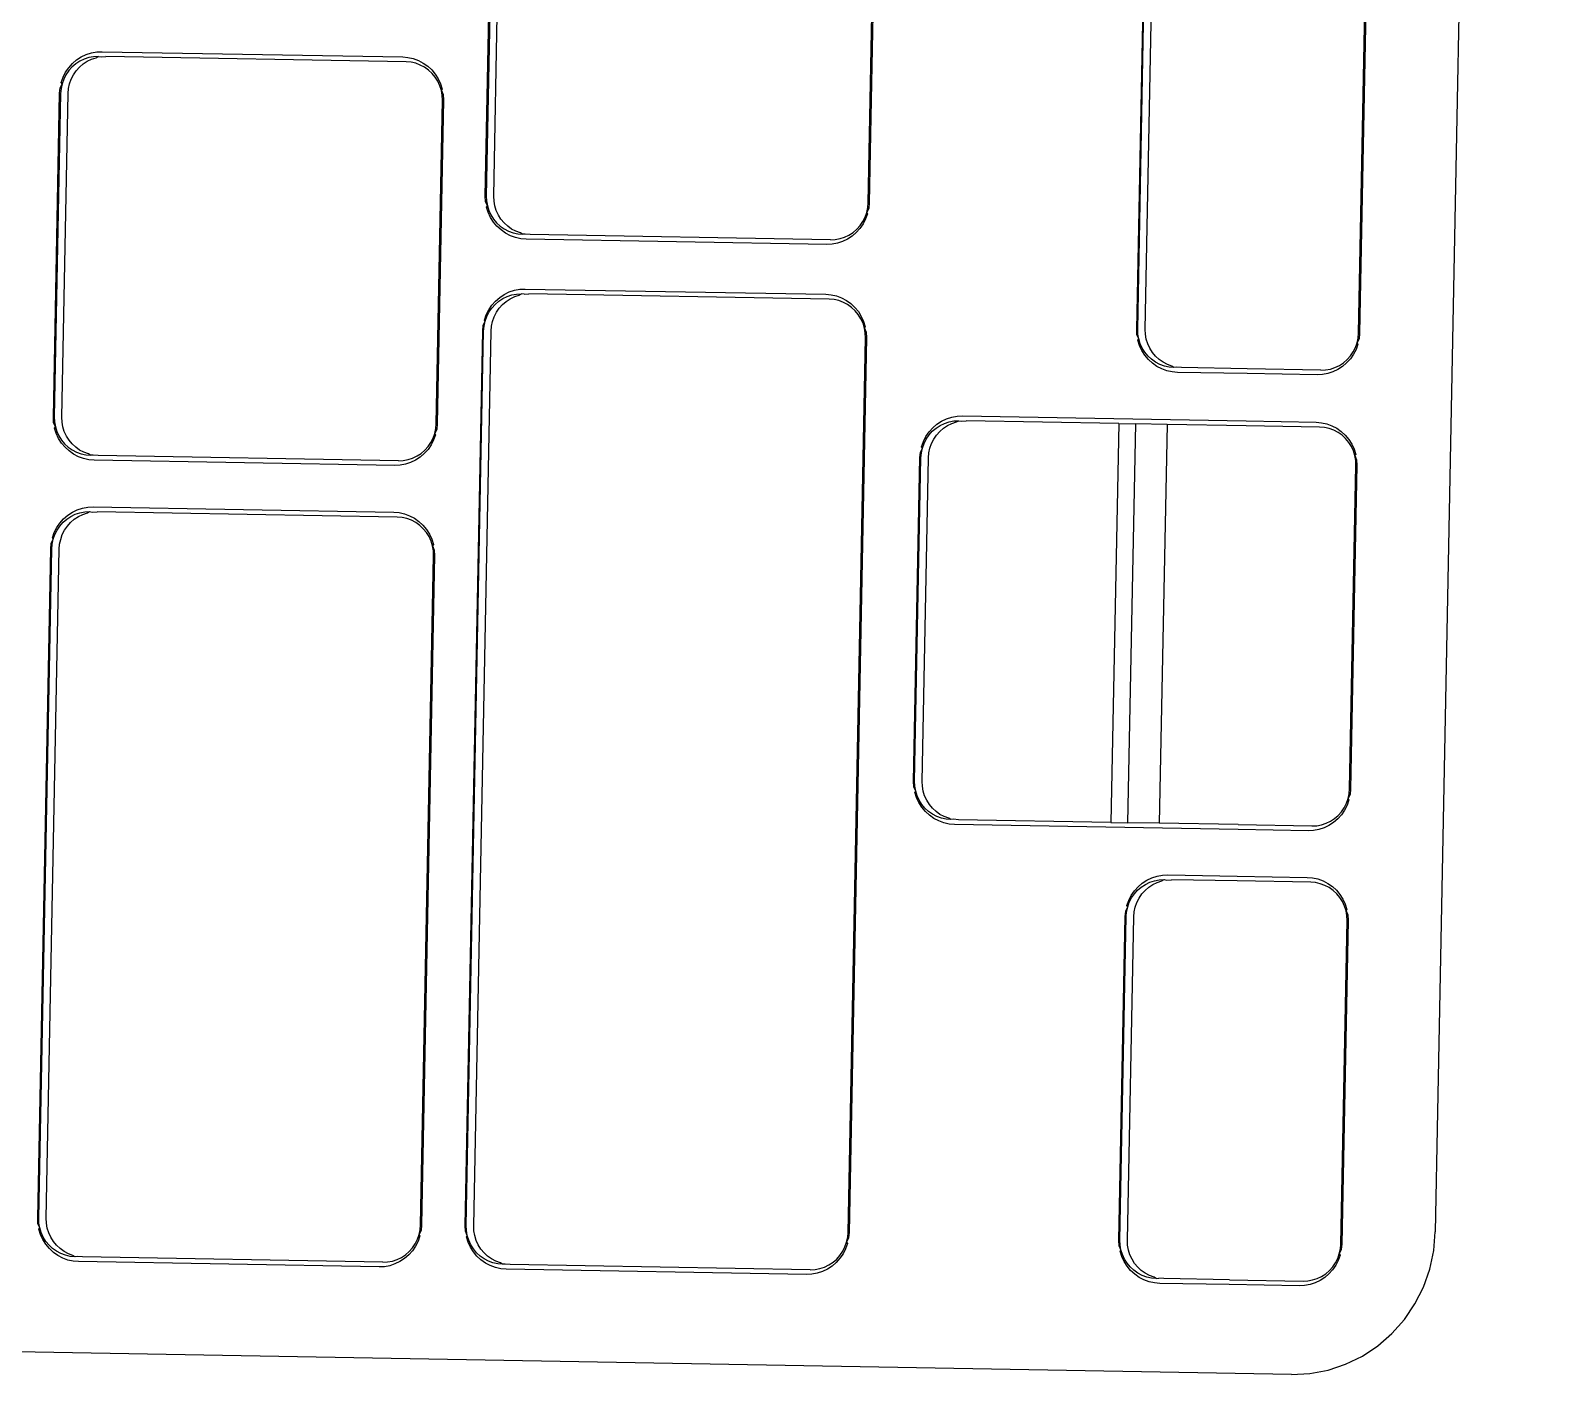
# Model space of a CAD drawing. Header units: millimetres. Extents: x 44692 to 333458, y -26854 to 14445.
# Drawn here: x 314070.6 to 314126.5, y -18852.9 to -18803.9 of the extents above; entities that cross this region are included whole.
import ezdxf

# ---------------------------------------------------------------- set-up
doc = ezdxf.new("R2010")
doc.units = ezdxf.units.MM
doc.header["$LTSCALE"] = 100
doc.layers.add('Muebles', color=112, linetype='Continuous')

msp = doc.modelspace()

# ---------------------------------------------------------------- linework, layer by layer
at = {"layer": 'Muebles'}
for p, q in [((314126.515, -18611.566), (314121.912, -18847.716)), ((314087.242, -18809.93), (314087.473, -18798.113)), ((314087.508, -18798.12), (314087.277, -18809.925)), ((314087.55, -18809.93), (314087.781, -18798.124)), ((314101.214, -18810.171), (314101.444, -18798.366)), ((314101.48, -18798.36), (314101.249, -18810.177)), ((314111.016, -18814.791), (314111.246, -18802.974)), ((314111.051, -18814.786), (314111.281, -18802.98)), ((314111.324, -18814.79), (314111.554, -18802.985)), ((314119.111, -18814.928), (314119.341, -18803.122)), ((314119.376, -18803.117), (314119.146, -18814.934)), ((314072.175, -18805.093), (314072.327, -18804.962)), ((314072.441, -18805.005), (314072.292, -18805.102)), ((314072.327, -18804.962), (314072.495, -18804.852)), ((314072.601, -18804.928), (314072.441, -18805.005)), ((314072.495, -18804.852), (314072.676, -18804.766)), ((314072.565, -18805.107), (314072.714, -18805.01)), ((314072.77, -18804.874), (314072.601, -18804.928)), ((314072.676, -18804.766), (314072.865, -18804.704)), ((314072.714, -18805.01), (314072.874, -18804.933)), ((314072.944, -18804.842), (314072.77, -18804.874)), ((314072.865, -18804.704), (314073.061, -18804.668)), ((314072.874, -18804.933), (314073.043, -18804.878)), ((314073.12, -18804.833), (314072.944, -18804.842)), ((314073.043, -18804.878), (314073.12, -18804.833)), ((314073.061, -18804.668), (314073.255, -18804.659)), ((314073.12, -18804.833), (314073.217, -18804.846)), ((314073.217, -18804.846), (314073.393, -18804.838)), ((314073.255, -18804.659), (314084.226, -18804.852)), ((314084.354, -18805.031), (314073.393, -18804.838)), ((314084.226, -18804.852), (314084.419, -18804.868)), ((314084.53, -18805.046), (314084.354, -18805.031)), ((314084.419, -18804.868), (314084.613, -18804.911)), ((314084.703, -18805.084), (314084.53, -18805.046)), ((314084.613, -18804.911), (314084.801, -18804.98)), ((314084.869, -18805.145), (314084.703, -18805.084)), ((314084.801, -18804.98), (314084.978, -18805.072)), ((314084.978, -18805.072), (314085.141, -18805.188)), ((314071.766, -18805.781), (314071.834, -18805.59)), ((314071.834, -18805.59), (314071.926, -18805.409)), ((314071.936, -18805.499), (314071.855, -18805.659)), ((314071.926, -18805.409), (314072.04, -18805.243)), ((314072.037, -18805.351), (314071.936, -18805.499)), ((314072.157, -18805.218), (314072.037, -18805.351)), ((314072.04, -18805.243), (314072.175, -18805.093)), ((314072.128, -18805.663), (314072.209, -18805.504)), ((314072.292, -18805.102), (314072.157, -18805.218)), ((314072.209, -18805.504), (314072.31, -18805.356)), ((314072.31, -18805.356), (314072.43, -18805.223)), ((314072.43, -18805.223), (314072.565, -18805.107)), ((314085.026, -18805.227), (314084.869, -18805.145)), ((314085.171, -18805.329), (314085.026, -18805.227)), ((314085.141, -18805.188), (314085.288, -18805.324)), ((314085.302, -18805.45), (314085.171, -18805.329)), ((314085.288, -18805.324), (314085.417, -18805.479)), ((314085.416, -18805.587), (314085.302, -18805.45)), ((314085.511, -18805.738), (314085.416, -18805.587)), ((314085.417, -18805.479), (314085.525, -18805.649)), ((314071.477, -18817.993), (314071.707, -18806.176)), ((314071.742, -18806.182), (314071.512, -18817.988)), ((314071.707, -18806.176), (314071.723, -18805.979)), ((314071.723, -18805.979), (314071.795, -18805.828)), ((314071.757, -18806.003), (314071.742, -18806.182)), ((314071.795, -18805.828), (314071.757, -18806.003)), ((314071.795, -18805.828), (314071.766, -18805.781)), ((314071.785, -18817.993), (314072.015, -18806.187)), ((314071.855, -18805.659), (314071.795, -18805.828)), ((314072.015, -18806.187), (314072.03, -18806.008)), ((314072.03, -18806.008), (314072.068, -18805.833)), ((314072.068, -18805.833), (314072.128, -18805.663)), ((314085.586, -18805.901), (314085.511, -18805.738)), ((314085.525, -18805.649), (314085.609, -18805.833)), ((314085.64, -18806.072), (314085.586, -18805.901)), ((314085.609, -18805.833), (314085.67, -18806.026)), ((314085.67, -18806.026), (314085.64, -18806.072)), ((314085.671, -18806.249), (314085.64, -18806.072)), ((314085.64, -18806.072), (314085.705, -18806.226)), ((314085.449, -18818.234), (314085.679, -18806.428)), ((314085.714, -18806.423), (314085.483, -18818.24)), ((314085.679, -18806.428), (314085.671, -18806.249)), ((314085.705, -18806.226), (314085.714, -18806.423)), ((314087.251, -18810.127), (314087.242, -18809.93)), ((314087.277, -18809.925), (314087.285, -18810.105)), ((314087.285, -18810.105), (314087.317, -18810.281)), ((314087.559, -18810.109), (314087.55, -18809.93)), ((314087.59, -18810.286), (314087.559, -18810.109)), ((314087.317, -18810.281), (314087.251, -18810.127)), ((314087.286, -18810.327), (314087.317, -18810.281)), ((314087.347, -18810.52), (314087.286, -18810.327)), ((314087.317, -18810.281), (314087.37, -18810.452)), ((314087.431, -18810.704), (314087.347, -18810.52)), ((314087.37, -18810.452), (314087.445, -18810.615)), ((314087.445, -18810.615), (314087.54, -18810.766)), ((314087.643, -18810.457), (314087.59, -18810.286)), ((314087.718, -18810.62), (314087.643, -18810.457)), ((314087.813, -18810.771), (314087.718, -18810.62)), ((314101.101, -18810.695), (314101.161, -18810.526)), ((314101.19, -18810.572), (314101.122, -18810.763)), ((314101.161, -18810.526), (314101.199, -18810.35)), ((314101.233, -18810.374), (314101.161, -18810.526)), ((314101.161, -18810.526), (314101.19, -18810.572)), ((314101.199, -18810.35), (314101.214, -18810.171)), ((314101.249, -18810.177), (314101.233, -18810.374)), ((314087.539, -18810.875), (314087.431, -18810.704)), ((314087.668, -18811.029), (314087.539, -18810.875)), ((314087.54, -18810.766), (314087.654, -18810.903)), ((314087.654, -18810.903), (314087.785, -18811.024)), ((314087.815, -18811.165), (314087.668, -18811.029)), ((314087.785, -18811.024), (314087.93, -18811.126)), ((314087.927, -18810.908), (314087.813, -18810.771)), ((314087.978, -18811.281), (314087.815, -18811.165)), ((314088.058, -18811.029), (314087.927, -18810.908)), ((314087.93, -18811.126), (314088.087, -18811.208)), ((314088.203, -18811.131), (314088.058, -18811.029)), ((314088.087, -18811.208), (314088.253, -18811.269)), ((314088.36, -18811.213), (314088.203, -18811.131)), ((314088.526, -18811.274), (314088.36, -18811.213)), ((314100.664, -18811.251), (314100.799, -18811.135)), ((314100.916, -18811.111), (314100.781, -18811.261)), ((314100.799, -18811.135), (314100.919, -18811.002)), ((314101.03, -18810.944), (314100.916, -18811.111)), ((314100.919, -18811.002), (314101.02, -18810.854)), ((314101.02, -18810.854), (314101.101, -18810.695)), ((314101.122, -18810.763), (314101.03, -18810.944)), ((314088.155, -18811.374), (314087.978, -18811.281)), ((314088.343, -18811.442), (314088.155, -18811.374)), ((314088.253, -18811.269), (314088.426, -18811.307)), ((314088.537, -18811.485), (314088.343, -18811.442)), ((314088.426, -18811.307), (314088.602, -18811.322)), ((314088.602, -18811.322), (314088.526, -18811.274)), ((314088.73, -18811.501), (314088.537, -18811.485)), ((314088.699, -18811.312), (314088.602, -18811.322)), ((314088.875, -18811.327), (314088.699, -18811.312)), ((314099.701, -18811.695), (314088.73, -18811.501)), ((314099.836, -18811.52), (314088.875, -18811.327)), ((314099.895, -18811.685), (314099.701, -18811.695)), ((314099.836, -18811.52), (314100.012, -18811.512)), ((314100.091, -18811.649), (314099.895, -18811.685)), ((314100.012, -18811.512), (314100.187, -18811.48)), ((314100.28, -18811.587), (314100.091, -18811.649)), ((314100.187, -18811.48), (314100.355, -18811.425)), ((314100.461, -18811.501), (314100.28, -18811.587)), ((314100.355, -18811.425), (314100.515, -18811.348)), ((314100.629, -18811.392), (314100.461, -18811.501)), ((314100.515, -18811.348), (314100.664, -18811.251)), ((314100.781, -18811.261), (314100.629, -18811.392)), ((314087.934, -18813.513), (314088.115, -18813.426)), ((314088.115, -18813.426), (314088.305, -18813.364)), ((314088.305, -18813.364), (314088.501, -18813.327)), ((314088.501, -18813.327), (314088.694, -18813.318)), ((314088.694, -18813.318), (314099.666, -18813.511)), ((314087.365, -18814.076), (314087.479, -18813.908)), ((314087.376, -18814.165), (314087.477, -18814.016)), ((314087.477, -18814.016), (314087.596, -18813.881)), ((314087.479, -18813.908), (314087.614, -18813.756)), ((314087.596, -18813.881), (314087.732, -18813.764)), ((314087.614, -18813.756), (314087.766, -18813.624)), ((314087.649, -18814.169), (314087.75, -18814.02)), ((314087.732, -18813.764), (314087.881, -18813.666)), ((314087.75, -18814.02), (314087.869, -18813.886)), ((314087.766, -18813.624), (314087.934, -18813.513)), ((314087.869, -18813.886), (314088.005, -18813.769)), ((314087.881, -18813.666), (314088.041, -18813.588)), ((314088.005, -18813.769), (314088.154, -18813.671)), ((314088.041, -18813.588), (314088.209, -18813.533)), ((314088.154, -18813.671), (314088.314, -18813.593)), ((314088.209, -18813.533), (314088.383, -18813.501)), ((314088.314, -18813.593), (314088.482, -18813.538)), ((314088.383, -18813.501), (314088.56, -18813.492)), ((314088.482, -18813.538), (314088.56, -18813.492)), ((314088.656, -18813.505), (314088.56, -18813.492)), ((314088.656, -18813.505), (314088.833, -18813.497)), ((314099.793, -18813.69), (314088.833, -18813.497)), ((314099.666, -18813.511), (314099.859, -18813.528)), ((314099.97, -18813.705), (314099.793, -18813.69)), ((314099.859, -18813.528), (314100.054, -18813.571)), ((314100.142, -18813.743), (314099.97, -18813.705)), ((314100.054, -18813.571), (314100.241, -18813.64)), ((314100.309, -18813.805), (314100.142, -18813.743)), ((314100.241, -18813.64), (314100.418, -18813.734)), ((314100.466, -18813.888), (314100.309, -18813.805)), ((314100.418, -18813.734), (314100.581, -18813.85)), ((314100.611, -18813.991), (314100.466, -18813.888)), ((314100.581, -18813.85), (314100.729, -18813.988)), ((314100.741, -18814.113), (314100.611, -18813.991)), ((314100.729, -18813.988), (314100.857, -18814.144)), ((314087.163, -18814.65), (314087.234, -18814.497)), ((314087.196, -18814.674), (314087.234, -18814.497)), ((314087.206, -18814.45), (314087.274, -18814.258)), ((314087.234, -18814.497), (314087.206, -18814.45)), ((314087.234, -18814.497), (314087.295, -18814.326)), ((314087.274, -18814.258), (314087.365, -18814.076)), ((314087.295, -18814.326), (314087.376, -18814.165)), ((314087.469, -18814.679), (314087.507, -18814.502)), ((314087.507, -18814.502), (314087.568, -18814.331)), ((314087.568, -18814.331), (314087.649, -18814.169)), ((314100.855, -18814.252), (314100.741, -18814.113)), ((314100.951, -18814.404), (314100.855, -18814.252)), ((314100.857, -18814.144), (314100.965, -18814.316)), ((314101.026, -18814.568), (314100.951, -18814.404)), ((314100.965, -18814.316), (314101.049, -18814.501)), ((314101.079, -18814.741), (314101.026, -18814.568)), ((314101.049, -18814.501), (314101.11, -18814.696)), ((314086.51, -18847.497), (314087.146, -18814.848)), ((314086.545, -18847.492), (314087.181, -18814.855)), ((314086.818, -18847.497), (314087.454, -18814.86)), ((314087.146, -18814.848), (314087.163, -18814.65)), ((314087.181, -18814.855), (314087.196, -18814.674)), ((314087.454, -18814.86), (314087.469, -18814.679)), ((314100.482, -18847.738), (314101.118, -18815.101)), ((314101.153, -18815.096), (314100.517, -18847.744)), ((314101.11, -18814.696), (314101.079, -18814.741)), ((314101.11, -18814.92), (314101.079, -18814.741)), ((314101.079, -18814.741), (314101.144, -18814.897)), ((314101.118, -18815.101), (314101.11, -18814.92)), ((314101.144, -18814.897), (314101.153, -18815.096)), ((314111.025, -18814.988), (314111.016, -18814.791)), ((314111.09, -18815.142), (314111.025, -18814.988)), ((314111.059, -18814.965), (314111.051, -18814.786)), ((314111.09, -18815.142), (314111.059, -18814.965)), ((314111.06, -18815.188), (314111.09, -18815.142)), ((314111.144, -18815.313), (314111.09, -18815.142)), ((314111.332, -18814.97), (314111.324, -18814.79)), ((314111.363, -18815.147), (314111.332, -18814.97)), ((314119.058, -18815.282), (314119.096, -18815.107)), ((314119.129, -18815.131), (314119.058, -18815.282)), ((314119.096, -18815.107), (314119.111, -18814.928)), ((314119.146, -18814.934), (314119.129, -18815.131)), ((314111.12, -18815.381), (314111.06, -18815.188)), ((314111.205, -18815.564), (314111.12, -18815.381)), ((314111.219, -18815.475), (314111.144, -18815.313)), ((314111.313, -18815.735), (314111.205, -18815.564)), ((314111.314, -18815.626), (314111.219, -18815.475)), ((314111.428, -18815.764), (314111.314, -18815.626)), ((314111.417, -18815.318), (314111.363, -18815.147)), ((314111.492, -18815.48), (314111.417, -18815.318)), ((314111.587, -18815.631), (314111.492, -18815.48)), ((314111.701, -18815.768), (314111.587, -18815.631)), ((314118.927, -18815.701), (314118.813, -18815.867)), ((314118.815, -18815.759), (314118.917, -18815.611)), ((314118.917, -18815.611), (314118.998, -18815.451)), ((314119.019, -18815.52), (314118.927, -18815.701)), ((314118.998, -18815.451), (314119.058, -18815.282)), ((314119.087, -18815.329), (314119.019, -18815.52)), ((314119.058, -18815.282), (314119.087, -18815.329)), ((314111.441, -18815.89), (314111.313, -18815.735)), ((314111.559, -18815.884), (314111.428, -18815.764)), ((314111.589, -18816.026), (314111.441, -18815.89)), ((314111.704, -18815.987), (314111.559, -18815.884)), ((314111.752, -18816.141), (314111.589, -18816.026)), ((314111.832, -18815.889), (314111.701, -18815.768)), ((314111.861, -18816.069), (314111.704, -18815.987)), ((314111.929, -18816.234), (314111.752, -18816.141)), ((314111.977, -18815.992), (314111.832, -18815.889)), ((314112.027, -18816.13), (314111.861, -18816.069)), ((314112.116, -18816.302), (314111.929, -18816.234)), ((314112.134, -18816.074), (314111.977, -18815.992)), ((314112.2, -18816.168), (314112.027, -18816.13)), ((314112.3, -18816.135), (314112.134, -18816.074)), ((314112.376, -18816.183), (314112.2, -18816.168)), ((314112.376, -18816.183), (314112.3, -18816.135)), ((314112.473, -18816.173), (314112.376, -18816.183)), ((314112.649, -18816.187), (314112.473, -18816.173)), ((314115.046, -18816.23), (314112.649, -18816.187)), ((314117.733, -18816.277), (314115.046, -18816.23)), ((314117.909, -18816.269), (314118.083, -18816.237)), ((314118.083, -18816.237), (314118.252, -18816.182)), ((314118.358, -18816.258), (314118.177, -18816.344)), ((314118.252, -18816.182), (314118.412, -18816.105)), ((314118.526, -18816.148), (314118.358, -18816.258)), ((314118.412, -18816.105), (314118.561, -18816.008)), ((314118.678, -18816.017), (314118.526, -18816.148)), ((314118.561, -18816.008), (314118.696, -18815.892)), ((314118.813, -18815.867), (314118.678, -18816.017)), ((314118.696, -18815.892), (314118.815, -18815.759)), ((314112.311, -18816.345), (314112.116, -18816.302)), ((314112.504, -18816.362), (314112.311, -18816.345)), ((314115.042, -18816.406), (314112.504, -18816.362)), ((314117.598, -18816.451), (314115.042, -18816.406)), ((314117.791, -18816.442), (314117.598, -18816.451)), ((314117.733, -18816.277), (314117.909, -18816.269)), ((314117.987, -18816.406), (314117.791, -18816.442)), ((314118.177, -18816.344), (314117.987, -18816.406)), ((314071.485, -18818.19), (314071.477, -18817.993)), ((314071.551, -18818.344), (314071.485, -18818.19)), ((314071.512, -18817.988), (314071.52, -18818.167)), ((314071.52, -18818.167), (314071.551, -18818.344)), ((314071.521, -18818.39), (314071.551, -18818.344)), ((314071.581, -18818.583), (314071.521, -18818.39)), ((314071.551, -18818.344), (314071.604, -18818.515)), ((314071.793, -18818.172), (314071.785, -18817.993)), ((314071.824, -18818.349), (314071.793, -18818.172)), ((314071.877, -18818.52), (314071.824, -18818.349)), ((314085.396, -18818.588), (314085.433, -18818.413)), ((314085.467, -18818.437), (314085.396, -18818.588)), ((314085.433, -18818.413), (314085.449, -18818.234)), ((314085.483, -18818.24), (314085.467, -18818.437)), ((314103.439, -18818.535), (314103.574, -18818.385)), ((314103.556, -18818.51), (314103.691, -18818.394)), ((314103.574, -18818.385), (314103.726, -18818.254)), ((314103.691, -18818.394), (314103.84, -18818.297)), ((314103.726, -18818.254), (314103.894, -18818.144)), ((314103.829, -18818.515), (314103.964, -18818.399)), ((314103.84, -18818.297), (314104, -18818.22)), ((314103.894, -18818.144), (314104.075, -18818.058)), ((314103.964, -18818.399), (314104.113, -18818.302)), ((314104, -18818.22), (314104.168, -18818.166)), ((314104.075, -18818.058), (314104.264, -18817.996)), ((314104.113, -18818.302), (314104.273, -18818.225)), ((314104.168, -18818.166), (314104.343, -18818.134)), ((314104.264, -18817.996), (314104.46, -18817.96)), ((314104.273, -18818.225), (314104.441, -18818.17)), ((314104.343, -18818.134), (314104.519, -18818.125)), ((314104.441, -18818.17), (314104.519, -18818.125)), ((314104.46, -18817.96), (314104.654, -18817.951)), ((314104.519, -18818.125), (314104.616, -18818.138)), ((314104.616, -18818.138), (314104.792, -18818.13)), ((314104.654, -18817.951), (314115.008, -18818.133)), ((314110.361, -18818.228), (314104.792, -18818.13)), ((314110.361, -18818.228), (314110.077, -18832.78)), ((314110.361, -18818.228), (314110.969, -18818.239)), ((314110.969, -18818.239), (314110.685, -18832.791)), ((314112.124, -18818.259), (314110.969, -18818.239)), ((314112.124, -18818.259), (314111.84, -18832.811)), ((314115.005, -18818.31), (314112.124, -18818.259)), ((314117.692, -18818.357), (314115.005, -18818.31)), ((314115.008, -18818.133), (314117.564, -18818.178)), ((314117.564, -18818.178), (314117.757, -18818.195)), ((314117.868, -18818.372), (314117.692, -18818.357)), ((314117.757, -18818.195), (314117.952, -18818.238)), ((314118.041, -18818.41), (314117.868, -18818.372)), ((314117.952, -18818.238), (314118.139, -18818.306)), ((314118.207, -18818.471), (314118.041, -18818.41)), ((314118.139, -18818.306), (314118.316, -18818.399)), ((314118.364, -18818.553), (314118.207, -18818.471)), ((314118.316, -18818.399), (314118.479, -18818.514)), ((314071.666, -18818.767), (314071.581, -18818.583)), ((314071.604, -18818.515), (314071.679, -18818.678)), ((314071.773, -18818.937), (314071.666, -18818.767)), ((314071.679, -18818.678), (314071.775, -18818.829)), ((314071.902, -18819.092), (314071.773, -18818.937)), ((314071.775, -18818.829), (314071.889, -18818.966)), ((314071.952, -18818.682), (314071.877, -18818.52)), ((314071.889, -18818.966), (314072.019, -18819.087)), ((314072.048, -18818.833), (314071.952, -18818.682)), ((314072.162, -18818.971), (314072.048, -18818.833)), ((314072.292, -18819.091), (314072.162, -18818.971)), ((314085.264, -18819.007), (314085.15, -18819.173)), ((314085.153, -18819.065), (314085.254, -18818.917)), ((314085.254, -18818.917), (314085.335, -18818.757)), ((314085.356, -18818.826), (314085.264, -18819.007)), ((314085.335, -18818.757), (314085.396, -18818.588)), ((314085.424, -18818.635), (314085.356, -18818.826)), ((314085.396, -18818.588), (314085.424, -18818.635)), ((314103.165, -18819.073), (314103.233, -18818.882)), ((314103.194, -18819.12), (314103.254, -18818.951)), ((314103.233, -18818.882), (314103.325, -18818.701)), ((314103.254, -18818.951), (314103.335, -18818.791)), ((314103.325, -18818.701), (314103.439, -18818.535)), ((314103.335, -18818.791), (314103.436, -18818.643)), ((314103.436, -18818.643), (314103.556, -18818.51)), ((314103.467, -18819.125), (314103.527, -18818.955)), ((314103.527, -18818.955), (314103.608, -18818.796)), ((314103.608, -18818.796), (314103.709, -18818.648)), ((314103.709, -18818.648), (314103.829, -18818.515)), ((314118.509, -18818.656), (314118.364, -18818.553)), ((314118.479, -18818.514), (314118.627, -18818.65)), ((314118.64, -18818.776), (314118.509, -18818.656)), ((314118.627, -18818.65), (314118.755, -18818.805)), ((314118.754, -18818.913), (314118.64, -18818.776)), ((314118.849, -18819.065), (314118.754, -18818.913)), ((314118.755, -18818.805), (314118.863, -18818.975)), ((314118.863, -18818.975), (314118.948, -18819.159)), ((314072.049, -18819.228), (314071.902, -18819.092)), ((314072.019, -18819.087), (314072.164, -18819.189)), ((314072.213, -18819.344), (314072.049, -18819.228)), ((314072.164, -18819.189), (314072.321, -18819.271)), ((314072.39, -18819.436), (314072.213, -18819.344)), ((314072.437, -18819.194), (314072.292, -18819.091)), ((314072.321, -18819.271), (314072.488, -18819.332)), ((314072.577, -18819.505), (314072.39, -18819.436)), ((314072.594, -18819.276), (314072.437, -18819.194)), ((314072.488, -18819.332), (314072.66, -18819.37)), ((314072.771, -18819.547), (314072.577, -18819.505)), ((314072.761, -18819.337), (314072.594, -18819.276)), ((314072.66, -18819.37), (314072.837, -18819.385)), ((314072.837, -18819.385), (314072.761, -18819.337)), ((314072.964, -18819.564), (314072.771, -18819.547)), ((314072.933, -18819.375), (314072.837, -18819.385)), ((314073.11, -18819.39), (314072.933, -18819.375)), ((314083.936, -18819.757), (314072.964, -18819.564)), ((314084.07, -18819.583), (314073.11, -18819.39)), ((314084.07, -18819.583), (314084.247, -18819.574)), ((314084.247, -18819.574), (314084.421, -18819.542)), ((314084.421, -18819.542), (314084.589, -18819.488)), ((314084.695, -18819.564), (314084.515, -18819.65)), ((314084.589, -18819.488), (314084.75, -18819.411)), ((314084.863, -18819.454), (314084.695, -18819.564)), ((314084.75, -18819.411), (314084.898, -18819.314)), ((314085.016, -18819.323), (314084.863, -18819.454)), ((314084.898, -18819.314), (314085.034, -18819.198)), ((314085.15, -18819.173), (314085.016, -18819.323)), ((314085.034, -18819.198), (314085.153, -18819.065)), ((314102.875, -18831.285), (314103.106, -18819.468)), ((314102.911, -18831.28), (314103.141, -18819.474)), ((314103.106, -18819.468), (314103.122, -18819.271)), ((314103.122, -18819.271), (314103.194, -18819.12)), ((314103.141, -18819.474), (314103.156, -18819.295)), ((314103.156, -18819.295), (314103.194, -18819.12)), ((314103.194, -18819.12), (314103.165, -18819.073)), ((314103.184, -18831.285), (314103.414, -18819.479)), ((314103.414, -18819.479), (314103.429, -18819.3)), ((314103.429, -18819.3), (314103.467, -18819.125)), ((314118.924, -18819.227), (314118.849, -18819.065)), ((314118.978, -18819.398), (314118.924, -18819.227)), ((314118.948, -18819.159), (314119.008, -18819.352)), ((314119.008, -18819.352), (314118.978, -18819.398)), ((314119.009, -18819.575), (314118.978, -18819.398)), ((314118.978, -18819.398), (314119.043, -18819.552)), ((314119.017, -18819.754), (314119.009, -18819.575)), ((314119.043, -18819.552), (314119.052, -18819.749)), ((314084.129, -18819.748), (314083.936, -18819.757)), ((314084.325, -18819.712), (314084.129, -18819.748)), ((314084.515, -18819.65), (314084.325, -18819.712)), ((314118.787, -18831.56), (314119.017, -18819.754)), ((314119.052, -18819.749), (314118.822, -18831.566)), ((314072.541, -18821.314), (314072.737, -18821.277)), ((314072.737, -18821.277), (314072.931, -18821.268)), ((314072.931, -18821.268), (314083.903, -18821.461)), ((314071.714, -18821.966), (314071.833, -18821.831)), ((314071.716, -18821.858), (314071.85, -18821.706)), ((314071.833, -18821.831), (314071.968, -18821.714)), ((314071.85, -18821.706), (314072.003, -18821.574)), ((314071.968, -18821.714), (314072.117, -18821.616)), ((314071.987, -18821.97), (314072.106, -18821.836)), ((314072.003, -18821.574), (314072.171, -18821.463)), ((314072.106, -18821.836), (314072.241, -18821.719)), ((314072.117, -18821.616), (314072.277, -18821.538)), ((314072.171, -18821.463), (314072.351, -18821.376)), ((314072.241, -18821.719), (314072.39, -18821.621)), ((314072.277, -18821.538), (314072.446, -18821.483)), ((314072.351, -18821.376), (314072.541, -18821.314)), ((314072.39, -18821.621), (314072.55, -18821.543)), ((314072.446, -18821.483), (314072.62, -18821.451)), ((314072.55, -18821.543), (314072.719, -18821.488)), ((314072.62, -18821.451), (314072.797, -18821.442)), ((314072.719, -18821.488), (314072.797, -18821.442)), ((314072.797, -18821.442), (314072.893, -18821.455)), ((314072.893, -18821.455), (314073.07, -18821.447)), ((314084.03, -18821.64), (314073.07, -18821.447)), ((314083.903, -18821.461), (314084.095, -18821.478)), ((314084.206, -18821.655), (314084.03, -18821.64)), ((314084.095, -18821.478), (314084.29, -18821.521)), ((314084.379, -18821.693), (314084.206, -18821.655)), ((314084.29, -18821.521), (314084.477, -18821.59)), ((314084.545, -18821.755), (314084.379, -18821.693)), ((314084.477, -18821.59), (314084.654, -18821.684)), ((314084.702, -18821.838), (314084.545, -18821.755)), ((314084.654, -18821.684), (314084.818, -18821.8)), ((314084.847, -18821.941), (314084.702, -18821.838)), ((314084.818, -18821.8), (314084.965, -18821.938)), ((314071.442, -18822.4), (314071.51, -18822.208)), ((314071.471, -18822.447), (314071.442, -18822.4)), ((314071.471, -18822.447), (314071.531, -18822.276)), ((314071.51, -18822.208), (314071.602, -18822.026)), ((314071.531, -18822.276), (314071.612, -18822.115)), ((314071.602, -18822.026), (314071.716, -18821.858)), ((314071.612, -18822.115), (314071.714, -18821.966)), ((314071.744, -18822.452), (314071.804, -18822.281)), ((314071.804, -18822.281), (314071.885, -18822.12)), ((314071.885, -18822.12), (314071.987, -18821.97)), ((314084.978, -18822.063), (314084.847, -18821.941)), ((314084.965, -18821.938), (314085.094, -18822.094)), ((314085.092, -18822.202), (314084.978, -18822.063)), ((314085.187, -18822.354), (314085.092, -18822.202)), ((314085.094, -18822.094), (314085.201, -18822.266)), ((314085.262, -18822.518), (314085.187, -18822.354)), ((314085.201, -18822.266), (314085.286, -18822.451)), ((314070.907, -18847.222), (314071.383, -18822.799)), ((314070.942, -18847.217), (314071.418, -18822.805)), ((314071.215, -18847.222), (314071.691, -18822.81)), ((314071.383, -18822.799), (314071.399, -18822.6)), ((314071.399, -18822.6), (314071.471, -18822.447)), ((314071.418, -18822.805), (314071.433, -18822.624)), ((314071.433, -18822.624), (314071.471, -18822.447)), ((314071.691, -18822.81), (314071.706, -18822.629)), ((314071.706, -18822.629), (314071.744, -18822.452)), ((314085.316, -18822.691), (314085.262, -18822.518)), ((314085.286, -18822.451), (314085.346, -18822.646)), ((314085.346, -18822.646), (314085.316, -18822.691)), ((314085.347, -18822.87), (314085.316, -18822.691)), ((314085.316, -18822.691), (314085.381, -18822.847)), ((314085.355, -18823.051), (314085.347, -18822.87)), ((314085.381, -18822.847), (314085.39, -18823.046)), ((314084.879, -18847.463), (314085.355, -18823.051)), ((314085.39, -18823.046), (314084.914, -18847.469)), ((314102.884, -18831.482), (314102.875, -18831.285)), ((314102.919, -18831.459), (314102.911, -18831.28)), ((314103.192, -18831.464), (314103.184, -18831.285)), ((314102.95, -18831.636), (314102.884, -18831.482)), ((314102.95, -18831.636), (314102.919, -18831.459)), ((314102.919, -18831.682), (314102.95, -18831.636)), ((314102.98, -18831.875), (314102.919, -18831.682)), ((314103.003, -18831.807), (314102.95, -18831.636)), ((314103.065, -18832.059), (314102.98, -18831.875)), ((314103.078, -18831.97), (314103.003, -18831.807)), ((314103.223, -18831.641), (314103.192, -18831.464)), ((314103.276, -18831.812), (314103.223, -18831.641)), ((314103.351, -18831.974), (314103.276, -18831.812)), ((314118.734, -18831.914), (314118.772, -18831.739)), ((314118.805, -18831.763), (314118.734, -18831.914)), ((314118.772, -18831.739), (314118.787, -18831.56)), ((314118.822, -18831.566), (314118.805, -18831.763)), ((314103.172, -18832.229), (314103.065, -18832.059)), ((314103.174, -18832.121), (314103.078, -18831.97)), ((314103.301, -18832.384), (314103.172, -18832.229)), ((314103.288, -18832.258), (314103.174, -18832.121)), ((314103.418, -18832.378), (314103.288, -18832.258)), ((314103.448, -18832.52), (314103.301, -18832.384)), ((314103.447, -18832.125), (314103.351, -18831.974)), ((314103.563, -18832.481), (314103.418, -18832.378)), ((314103.561, -18832.263), (314103.447, -18832.125)), ((314103.691, -18832.383), (314103.561, -18832.263)), ((314103.836, -18832.486), (314103.691, -18832.383)), ((314118.372, -18832.524), (314118.491, -18832.391)), ((314118.603, -18832.333), (314118.488, -18832.499)), ((314118.491, -18832.391), (314118.592, -18832.243)), ((314118.592, -18832.243), (314118.674, -18832.083)), ((314118.694, -18832.152), (314118.603, -18832.333)), ((314118.674, -18832.083), (314118.734, -18831.914)), ((314118.762, -18831.961), (314118.694, -18832.152)), ((314118.734, -18831.914), (314118.762, -18831.961)), ((314103.612, -18832.636), (314103.448, -18832.52)), ((314103.72, -18832.563), (314103.563, -18832.481)), ((314103.789, -18832.728), (314103.612, -18832.636)), ((314103.887, -18832.624), (314103.72, -18832.563)), ((314103.976, -18832.797), (314103.789, -18832.728)), ((314103.993, -18832.568), (314103.836, -18832.486)), ((314104.059, -18832.662), (314103.887, -18832.624)), ((314104.17, -18832.839), (314103.976, -18832.797)), ((314104.16, -18832.629), (314103.993, -18832.568)), ((314104.236, -18832.677), (314104.059, -18832.662)), ((314104.236, -18832.677), (314104.16, -18832.629)), ((314104.363, -18832.856), (314104.17, -18832.839)), ((314104.332, -18832.667), (314104.236, -18832.677)), ((314104.509, -18832.682), (314104.332, -18832.667)), ((314114.718, -18833.038), (314104.363, -18832.856)), ((314110.077, -18832.78), (314104.509, -18832.682)), ((314110.077, -18832.78), (314110.685, -18832.791)), ((314111.84, -18832.811), (314110.685, -18832.791)), ((314114.721, -18832.862), (314111.84, -18832.811)), ((314114.721, -18832.862), (314117.408, -18832.909)), ((314117.408, -18832.909), (314117.585, -18832.901)), ((314117.585, -18832.901), (314117.759, -18832.869)), ((314117.853, -18832.976), (314117.663, -18833.038)), ((314117.759, -18832.869), (314117.928, -18832.814)), ((314118.033, -18832.89), (314117.853, -18832.976)), ((314117.928, -18832.814), (314118.088, -18832.737)), ((314118.201, -18832.78), (314118.033, -18832.89)), ((314118.088, -18832.737), (314118.237, -18832.64)), ((314118.354, -18832.649), (314118.201, -18832.78)), ((314118.237, -18832.64), (314118.372, -18832.524)), ((314118.488, -18832.499), (314118.354, -18832.649)), ((314117.274, -18833.083), (314114.718, -18833.038)), ((314117.467, -18833.074), (314117.274, -18833.083)), ((314117.663, -18833.038), (314117.467, -18833.074)), ((314111.953, -18834.704), (314112.146, -18834.695)), ((314112.146, -18834.695), (314114.685, -18834.74)), ((314110.929, -18835.387), (314111.048, -18835.254)), ((314110.932, -18835.279), (314111.066, -18835.129)), ((314111.048, -18835.254), (314111.183, -18835.138)), ((314111.066, -18835.129), (314111.219, -18834.998)), ((314111.183, -18835.138), (314111.332, -18835.041)), ((314111.219, -18834.998), (314111.387, -18834.888)), ((314111.321, -18835.259), (314111.456, -18835.143)), ((314111.332, -18835.041), (314111.492, -18834.965)), ((314111.387, -18834.888), (314111.567, -18834.802)), ((314111.456, -18835.143), (314111.605, -18835.046)), ((314111.492, -18834.965), (314111.661, -18834.91)), ((314111.567, -18834.802), (314111.757, -18834.74)), ((314111.605, -18835.046), (314111.765, -18834.969)), ((314111.661, -18834.91), (314111.835, -18834.878)), ((314111.757, -18834.74), (314111.953, -18834.704)), ((314111.765, -18834.969), (314111.934, -18834.915)), ((314111.835, -18834.878), (314112.012, -18834.869)), ((314111.934, -18834.915), (314112.012, -18834.869)), ((314112.012, -18834.869), (314112.108, -18834.883)), ((314112.108, -18834.883), (314112.285, -18834.874)), ((314114.681, -18834.916), (314112.285, -18834.874)), ((314117.368, -18834.964), (314114.681, -18834.916)), ((314114.685, -18834.74), (314117.241, -18834.785)), ((314117.241, -18834.785), (314117.434, -18834.801)), ((314117.545, -18834.978), (314117.368, -18834.964)), ((314117.434, -18834.801), (314117.628, -18834.844)), ((314117.717, -18835.017), (314117.545, -18834.978)), ((314117.628, -18834.844), (314117.815, -18834.912)), ((314117.884, -18835.077), (314117.717, -18835.017)), ((314117.815, -18834.912), (314117.992, -18835.005)), ((314118.041, -18835.16), (314117.884, -18835.077)), ((314117.992, -18835.005), (314118.156, -18835.12)), ((314118.186, -18835.262), (314118.041, -18835.16)), ((314118.156, -18835.12), (314118.303, -18835.257)), ((314118.303, -18835.257), (314118.432, -18835.411)), ((314110.658, -18835.817), (314110.726, -18835.626)), ((314110.686, -18835.864), (314110.746, -18835.695)), ((314110.726, -18835.626), (314110.818, -18835.446)), ((314110.746, -18835.695), (314110.828, -18835.535)), ((314110.818, -18835.446), (314110.932, -18835.279)), ((314110.828, -18835.535), (314110.929, -18835.387)), ((314110.959, -18835.869), (314111.019, -18835.7)), ((314111.019, -18835.7), (314111.101, -18835.54)), ((314111.101, -18835.54), (314111.202, -18835.392)), ((314111.202, -18835.392), (314111.321, -18835.259)), ((314118.316, -18835.383), (314118.186, -18835.262)), ((314118.43, -18835.52), (314118.316, -18835.383)), ((314118.526, -18835.671), (314118.43, -18835.52)), ((314118.432, -18835.411), (314118.539, -18835.582)), ((314118.601, -18835.833), (314118.526, -18835.671)), ((314118.539, -18835.582), (314118.624, -18835.765)), ((314118.624, -18835.765), (314118.684, -18835.959)), ((314110.368, -18848.029), (314110.598, -18836.212)), ((314110.403, -18848.024), (314110.633, -18836.219)), ((314110.598, -18836.212), (314110.615, -18836.015)), ((314110.615, -18836.015), (314110.686, -18835.864)), ((314110.633, -18836.219), (314110.648, -18836.039)), ((314110.648, -18836.039), (314110.686, -18835.864)), ((314110.686, -18835.864), (314110.658, -18835.817)), ((314110.676, -18848.029), (314110.906, -18836.223)), ((314110.906, -18836.223), (314110.921, -18836.044)), ((314110.921, -18836.044), (314110.959, -18835.869)), ((314118.463, -18848.166), (314118.693, -18836.361)), ((314118.728, -18836.355), (314118.498, -18848.173)), ((314118.654, -18836.004), (314118.601, -18835.833)), ((314118.684, -18835.959), (314118.654, -18836.004)), ((314118.685, -18836.181), (314118.654, -18836.004)), ((314118.654, -18836.004), (314118.72, -18836.158)), ((314118.693, -18836.361), (314118.685, -18836.181)), ((314118.72, -18836.158), (314118.728, -18836.355)), ((314070.916, -18847.421), (314070.907, -18847.222)), ((314070.981, -18847.577), (314070.916, -18847.421)), ((314070.95, -18847.398), (314070.942, -18847.217)), ((314070.981, -18847.577), (314070.95, -18847.398)), ((314071.223, -18847.403), (314071.215, -18847.222)), ((314071.254, -18847.582), (314071.223, -18847.403)), ((314084.864, -18847.644), (314084.879, -18847.463)), ((314084.914, -18847.469), (314084.897, -18847.667)), ((314086.519, -18847.696), (314086.51, -18847.497)), ((314086.553, -18847.673), (314086.545, -18847.492)), ((314086.826, -18847.678), (314086.818, -18847.497)), ((314070.951, -18847.622), (314070.981, -18847.577)), ((314071.011, -18847.817), (314070.951, -18847.622)), ((314071.034, -18847.749), (314070.981, -18847.577)), ((314071.096, -18848.002), (314071.011, -18847.817)), ((314071.11, -18847.914), (314071.034, -18847.749)), ((314071.203, -18848.174), (314071.096, -18848.002)), ((314071.205, -18848.066), (314071.11, -18847.914)), ((314071.319, -18848.205), (314071.205, -18848.066)), ((314071.308, -18847.754), (314071.254, -18847.582)), ((314071.383, -18847.918), (314071.308, -18847.754)), ((314071.478, -18848.071), (314071.383, -18847.918)), ((314071.592, -18848.209), (314071.478, -18848.071)), ((314084.684, -18848.153), (314084.766, -18847.992)), ((314084.786, -18848.06), (314084.695, -18848.242)), ((314084.766, -18847.992), (314084.826, -18847.821)), ((314084.854, -18847.867), (314084.786, -18848.06)), ((314084.826, -18847.821), (314084.864, -18847.644)), ((314084.897, -18847.667), (314084.826, -18847.821)), ((314084.826, -18847.821), (314084.854, -18847.867)), ((314086.584, -18847.852), (314086.519, -18847.696)), ((314086.584, -18847.852), (314086.553, -18847.673)), ((314086.554, -18847.897), (314086.584, -18847.852)), ((314086.614, -18848.092), (314086.554, -18847.897)), ((314086.638, -18848.025), (314086.584, -18847.852)), ((314086.699, -18848.277), (314086.614, -18848.092)), ((314086.713, -18848.189), (314086.638, -18848.025)), ((314086.857, -18847.857), (314086.826, -18847.678)), ((314086.911, -18848.03), (314086.857, -18847.857)), ((314086.986, -18848.194), (314086.911, -18848.03)), ((314100.369, -18848.267), (314100.429, -18848.096)), ((314100.429, -18848.096), (314100.467, -18847.919)), ((314100.5, -18847.943), (314100.429, -18848.096)), ((314100.429, -18848.096), (314100.458, -18848.143)), ((314100.467, -18847.919), (314100.482, -18847.738)), ((314100.517, -18847.744), (314100.5, -18847.943)), ((314110.377, -18848.226), (314110.368, -18848.029)), ((314110.411, -18848.203), (314110.403, -18848.024)), ((314110.684, -18848.208), (314110.676, -18848.029)), ((314121.854, -18848.406), (314121.912, -18847.716)), ((314071.331, -18848.33), (314071.203, -18848.174)), ((314071.449, -18848.327), (314071.319, -18848.205)), ((314071.479, -18848.468), (314071.331, -18848.33)), ((314071.594, -18848.43), (314071.449, -18848.327)), ((314071.642, -18848.584), (314071.479, -18848.468)), ((314071.722, -18848.331), (314071.592, -18848.209)), ((314071.751, -18848.513), (314071.594, -18848.43)), ((314071.819, -18848.678), (314071.642, -18848.584)), ((314071.867, -18848.435), (314071.722, -18848.331)), ((314071.918, -18848.574), (314071.751, -18848.513)), ((314072.024, -18848.518), (314071.867, -18848.435)), ((314072.09, -18848.613), (314071.918, -18848.574)), ((314072.191, -18848.579), (314072.024, -18848.518)), ((314072.267, -18848.628), (314072.09, -18848.613)), ((314072.267, -18848.628), (314072.191, -18848.579)), ((314072.363, -18848.618), (314072.267, -18848.628)), ((314072.54, -18848.633), (314072.363, -18848.618)), ((314083.5, -18848.826), (314072.54, -18848.633)), ((314084.019, -18848.729), (314084.18, -18848.652)), ((314084.18, -18848.652), (314084.329, -18848.554)), ((314084.446, -18848.562), (314084.294, -18848.694)), ((314084.329, -18848.554), (314084.464, -18848.437)), ((314084.581, -18848.41), (314084.446, -18848.562)), ((314084.464, -18848.437), (314084.583, -18848.302)), ((314084.695, -18848.242), (314084.581, -18848.41)), ((314084.583, -18848.302), (314084.684, -18848.153)), ((314086.806, -18848.449), (314086.699, -18848.277)), ((314086.808, -18848.341), (314086.713, -18848.189)), ((314086.935, -18848.605), (314086.806, -18848.449)), ((314086.922, -18848.48), (314086.808, -18848.341)), ((314087.053, -18848.602), (314086.922, -18848.48)), ((314087.082, -18848.743), (314086.935, -18848.605)), ((314087.081, -18848.346), (314086.986, -18848.194)), ((314087.198, -18848.705), (314087.053, -18848.602)), ((314087.195, -18848.485), (314087.081, -18848.346)), ((314087.326, -18848.607), (314087.195, -18848.485)), ((314087.471, -18848.71), (314087.326, -18848.607)), ((314100.067, -18848.712), (314100.186, -18848.577)), ((314100.298, -18848.517), (314100.184, -18848.685)), ((314100.186, -18848.577), (314100.287, -18848.428)), ((314100.287, -18848.428), (314100.369, -18848.267)), ((314100.39, -18848.335), (314100.298, -18848.517)), ((314100.458, -18848.143), (314100.39, -18848.335)), ((314110.442, -18848.38), (314110.377, -18848.226)), ((314110.442, -18848.38), (314110.411, -18848.203)), ((314110.412, -18848.426), (314110.442, -18848.38)), ((314110.472, -18848.619), (314110.412, -18848.426)), ((314110.496, -18848.551), (314110.442, -18848.38)), ((314110.557, -18848.803), (314110.472, -18848.619)), ((314110.571, -18848.714), (314110.496, -18848.551)), ((314110.715, -18848.385), (314110.684, -18848.208)), ((314110.769, -18848.556), (314110.715, -18848.385)), ((314110.844, -18848.719), (314110.769, -18848.556)), ((314118.35, -18848.69), (314118.41, -18848.521)), ((314118.439, -18848.568), (314118.371, -18848.759)), ((314118.41, -18848.521), (314118.448, -18848.345)), ((314118.482, -18848.369), (314118.41, -18848.521)), ((314118.41, -18848.521), (314118.439, -18848.568)), ((314118.448, -18848.345), (314118.463, -18848.166)), ((314118.498, -18848.173), (314118.482, -18848.369)), ((314121.71, -18849.083), (314121.854, -18848.406)), ((314072.007, -18848.747), (314071.819, -18848.678)), ((314072.201, -18848.79), (314072.007, -18848.747)), ((314072.394, -18848.807), (314072.201, -18848.79)), ((314083.366, -18849), (314072.394, -18848.807)), ((314083.559, -18848.991), (314083.366, -18849)), ((314083.5, -18848.826), (314083.677, -18848.817)), ((314083.755, -18848.954), (314083.559, -18848.991)), ((314083.677, -18848.817), (314083.851, -18848.785)), ((314083.945, -18848.892), (314083.755, -18848.954)), ((314083.851, -18848.785), (314084.019, -18848.729)), ((314084.126, -18848.804), (314083.945, -18848.892)), ((314084.294, -18848.694), (314084.126, -18848.804)), ((314087.245, -18848.859), (314087.082, -18848.743)), ((314087.355, -18848.788), (314087.198, -18848.705)), ((314087.422, -18848.953), (314087.245, -18848.859)), ((314087.521, -18848.85), (314087.355, -18848.788)), ((314087.61, -18849.022), (314087.422, -18848.953)), ((314087.628, -18848.793), (314087.471, -18848.71)), ((314087.694, -18848.888), (314087.521, -18848.85)), ((314087.804, -18849.065), (314087.61, -18849.022)), ((314087.794, -18848.854), (314087.628, -18848.793)), ((314087.87, -18848.903), (314087.694, -18848.888)), ((314087.87, -18848.903), (314087.794, -18848.854)), ((314087.997, -18849.082), (314087.804, -18849.065)), ((314087.967, -18848.893), (314087.87, -18848.903)), ((314088.143, -18848.908), (314087.967, -18848.893)), ((314098.969, -18849.275), (314087.997, -18849.082)), ((314099.103, -18849.101), (314088.143, -18848.908)), ((314099.103, -18849.101), (314099.28, -18849.092)), ((314099.28, -18849.092), (314099.454, -18849.06)), ((314099.549, -18849.167), (314099.359, -18849.229)), ((314099.454, -18849.06), (314099.623, -18849.005)), ((314099.729, -18849.08), (314099.549, -18849.167)), ((314099.623, -18849.005), (314099.783, -18848.927)), ((314099.897, -18848.969), (314099.729, -18849.08)), ((314099.783, -18848.927), (314099.932, -18848.829)), ((314100.049, -18848.837), (314099.897, -18848.969)), ((314099.932, -18848.829), (314100.067, -18848.712)), ((314100.184, -18848.685), (314100.049, -18848.837)), ((314110.665, -18848.973), (314110.557, -18848.803)), ((314110.666, -18848.865), (314110.571, -18848.714)), ((314110.793, -18849.128), (314110.665, -18848.973)), ((314110.78, -18849.002), (314110.666, -18848.865)), ((314110.911, -18849.123), (314110.78, -18849.002)), ((314110.941, -18849.264), (314110.793, -18849.128)), ((314110.939, -18848.87), (314110.844, -18848.719)), ((314111.056, -18849.225), (314110.911, -18849.123)), ((314111.053, -18849.007), (314110.939, -18848.87)), ((314111.184, -18849.128), (314111.053, -18849.007)), ((314111.329, -18849.23), (314111.184, -18849.128)), ((314117.913, -18849.246), (314118.048, -18849.13)), ((314118.165, -18849.106), (314118.03, -18849.256)), ((314118.048, -18849.13), (314118.168, -18848.997)), ((314118.279, -18848.939), (314118.165, -18849.106)), ((314118.168, -18848.997), (314118.269, -18848.85)), ((314118.269, -18848.85), (314118.35, -18848.69)), ((314118.371, -18848.759), (314118.279, -18848.939)), ((314121.48, -18849.735), (314121.71, -18849.083)), ((314099.162, -18849.266), (314098.969, -18849.275)), ((314099.359, -18849.229), (314099.162, -18849.266)), ((314111.104, -18849.38), (314110.941, -18849.264)), ((314111.213, -18849.307), (314111.056, -18849.225)), ((314111.281, -18849.472), (314111.104, -18849.38)), ((314111.379, -18849.368), (314111.213, -18849.307)), ((314111.468, -18849.541), (314111.281, -18849.472)), ((314111.486, -18849.312), (314111.329, -18849.23)), ((314111.552, -18849.406), (314111.379, -18849.368)), ((314111.663, -18849.584), (314111.468, -18849.541)), ((314111.652, -18849.373), (314111.486, -18849.312)), ((314111.728, -18849.421), (314111.552, -18849.406)), ((314111.728, -18849.421), (314111.652, -18849.373)), ((314111.856, -18849.6), (314111.663, -18849.584)), ((314111.728, -18849.421), (314111.825, -18849.411)), ((314112.001, -18849.426), (314111.825, -18849.411)), ((314114.394, -18849.645), (314111.856, -18849.6)), ((314114.397, -18849.468), (314112.001, -18849.426)), ((314116.95, -18849.69), (314114.394, -18849.645)), ((314114.397, -18849.468), (314117.085, -18849.515)), ((314117.144, -18849.68), (314116.95, -18849.69)), ((314117.085, -18849.515), (314117.261, -18849.507)), ((314117.34, -18849.644), (314117.144, -18849.68)), ((314117.261, -18849.507), (314117.435, -18849.475)), ((314117.529, -18849.583), (314117.34, -18849.644)), ((314117.435, -18849.475), (314117.604, -18849.42)), ((314117.71, -18849.496), (314117.529, -18849.583)), ((314117.604, -18849.42), (314117.764, -18849.343)), ((314117.878, -18849.387), (314117.71, -18849.496)), ((314117.764, -18849.343), (314117.913, -18849.246)), ((314118.03, -18849.256), (314117.878, -18849.387)), ((314121.171, -18850.351), (314121.48, -18849.735)), ((314120.786, -18850.921), (314121.171, -18850.351)), ((314116.664, -18852.92), (314008.812, -18851.017)), ((314119.817, -18851.881), (314120.332, -18851.433)), ((314120.332, -18851.433), (314120.786, -18850.921)), ((314119.25, -18852.256), (314119.817, -18851.881)), ((314117.999, -18852.763), (314118.64, -18852.552)), ((314118.64, -18852.552), (314119.25, -18852.256)), ((314116.664, -18852.92), (314117.336, -18852.886)), ((314117.336, -18852.886), (314117.999, -18852.763))]:
    msp.add_line(p, q, dxfattribs=at)

doc.saveas('drawing.dxf')
